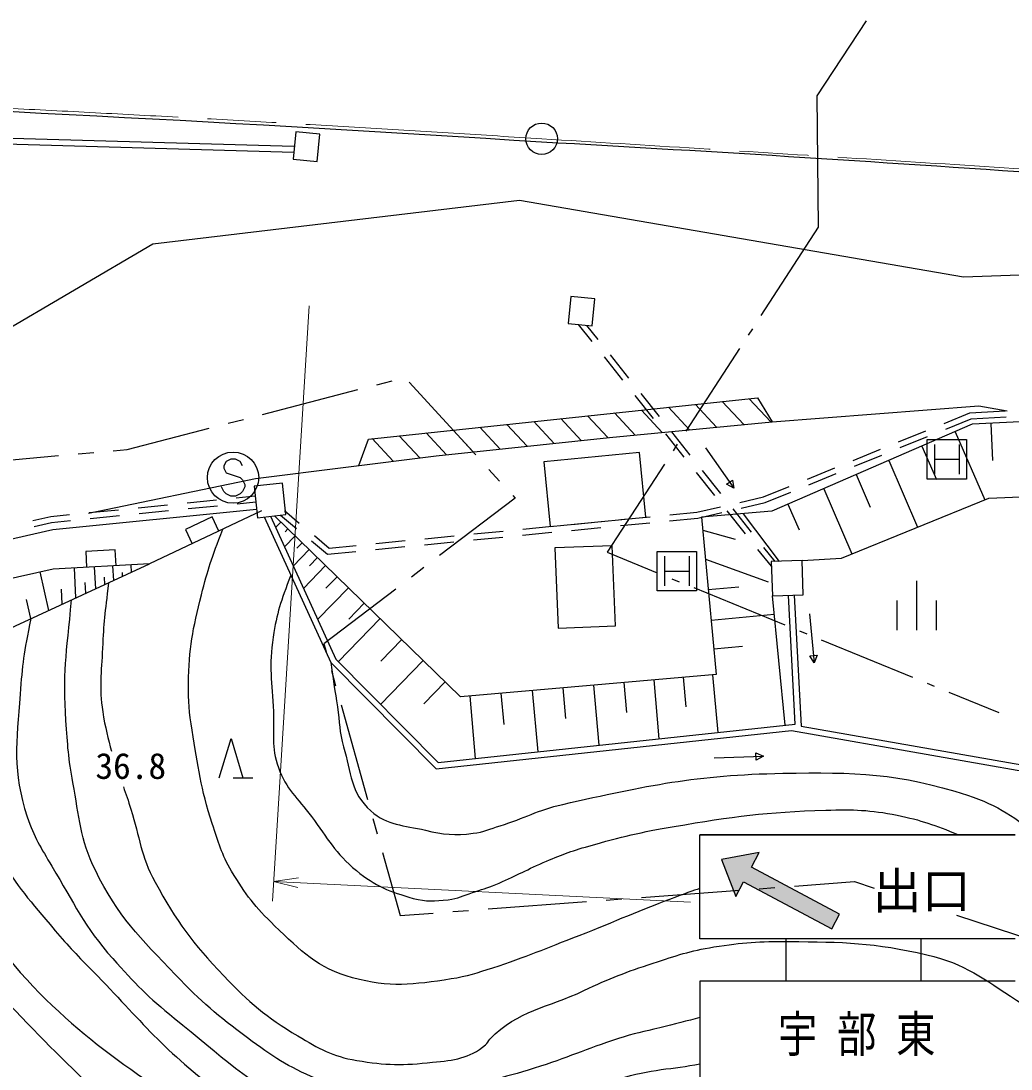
# Model space of a CAD drawing. Units: millimetres, scale not verified. Extents: x 40000 to 680000, y 20000 to 380000.
# Drawn here: x 346574 to 396845, y 251648 to 304862 of the extents above; entities that cross this region are included whole.
import ezdxf
from ezdxf.enums import TextEntityAlignment as Align

# ---------------------------------------------------------------- set-up
doc = ezdxf.new("R2010")
doc.units = ezdxf.units.MM
doc.header["$LTSCALE"] = 1000
doc.linetypes.add('CHAIN', pattern=[18.5, 12, -1.5, 3.5, -1.5])
for name, color, linetype, lineweight in [('M-BGD', 7, 'Continuous', 25), ('M-BGD-HTXT', 7, 'Continuous', 13), ('M-BMK', 2, 'CHAIN', 13), ('M-BMK-ROW', 30, 'Continuous', 25), ('M-BMK-SRVR', 3, 'Continuous', 25), ('M-STR-STRC', 7, 'Continuous', 25)]:
    doc.layers.add(name, color=color, linetype=linetype, lineweight=lineweight)
doc.styles.add('ＭＳ ゴシック', font='')
doc.styles.get('ＭＳ ゴシック').set_extended_font_data('MS Gothic')

msp = doc.modelspace()

# ---------------------------------------------------------------- hatches: boundary and pattern name
at = {"layer": 'M-STR-STRC'}
msp.add_hatch(color=256, dxfattribs=at).paths.add_polyline_path([(387742, 258763), (388141, 259509), (383663, 261901), (384062, 262648), (382141, 262280), (382866, 260409), (383264, 261155)])

# ---------------------------------------------------------------- linework, layer by layer
at = {"layer": 'M-BGD'}
for p, q in [((389482, 304862), (386978, 301067)), ((386978, 301067), (387054, 294385)), ((387054, 294385), (384148, 289909)), ((375576, 288587), (374891, 289446)), ((375879, 288688), (375308, 289404)), ((383712, 289238), (383494, 288903)), ((377438, 286733), (376503, 287906)), ((383059, 288232), (380336, 284038)), ((377135, 286632), (376200, 287805)), ((378694, 284678), (377759, 285850)), ((378997, 284779), (378062, 285952)), ((380514, 284105), (379450, 285249)), ((381893, 284238), (380818, 285394)), ((383272, 284370), (382185, 285539)), ((384650, 284503), (383552, 285684)), ((376379, 283706), (375348, 284815)), ((377757, 283839), (376715, 284960)), ((379136, 283972), (378083, 285104)), ((393452, 284432), (394755, 284963)), ((394755, 284963), (396552, 285059)), ((394821, 284666), (396590, 284760)), ((370908, 283128), (369878, 284236)), ((372276, 283273), (371246, 284381)), ((373644, 283417), (372613, 284525)), ((375011, 283562), (373981, 284670)), ((393531, 284141), (394821, 284666)), ((395814, 284432), (395906, 282551)), ((364409, 283657), (365475, 282510)), ((366820, 282679), (365776, 283801)), ((368173, 282839), (367144, 283946)), ((369541, 282984), (368511, 284091)), ((380253, 282723), (379317, 283896)), ((380556, 282824), (379620, 283997)), ((391137, 283490), (392526, 284055)), ((391215, 283198), (392604, 283763)), ((394010, 284009), (395510, 280554)), ((379900, 283367), (379682, 283032)), ((381326, 283183), (382762, 281137)), ((388821, 282547), (390211, 283113)), ((392321, 283276), (393055, 281588)), ((392585, 281606), (392585, 283606)), ((392585, 283606), (394585, 283606)), ((392960, 283356), (392960, 281856)), ((394210, 283356), (394210, 281856)), ((394585, 283606), (394585, 281606)), ((388900, 282255), (390289, 282821)), ((392960, 282606), (394210, 282606)), ((379246, 282361), (376340, 277886)), ((382115, 280870), (381179, 282043)), ((386506, 281604), (387895, 282170)), ((390633, 282543), (392099, 279167)), ((381812, 280769), (380876, 281941)), ((382393, 281336), (382700, 281551)), ((382700, 281551), (382762, 281137)), ((386584, 281312), (387974, 281878)), ((388984, 281827), (389700, 280177)), ((394585, 281606), (392585, 281606)), ((382762, 281137), (382393, 281336)), ((384277, 280696), (385580, 281227)), ((387334, 281110), (388767, 277811)), ((356509, 280533), (355016, 280382)), ((358466, 280730), (357504, 280633)), ((383069, 280421), (384277, 280696)), ((384367, 280409), (385658, 280935)), ((351534, 280032), (350041, 279881)), ((354021, 280282), (352529, 280132)), ((354061, 279985), (352569, 279834)), ((356549, 280235), (355056, 280085)), ((358498, 280432), (357544, 280336)), ((358784, 279990), (358785, 279987)), ((359951, 280000), (360707, 279370)), ((379521, 279789), (380886, 279922)), ((380886, 279922), (382094, 280198)), ((380935, 279625), (382164, 279906)), ((383370, 278814), (382435, 279987)), ((383673, 278915), (382738, 280088)), ((383138, 280129), (384367, 280409)), ((385519, 280322), (386081, 279027)), ((348084, 279684), (347174, 279478)), ((348132, 279387), (347238, 279185)), ((349046, 279781), (348084, 279684)), ((349087, 279483), (348132, 279387)), ((351574, 279734), (350082, 279584)), ((356277, 279684), (354921, 279042)), ((356619, 278961), (356277, 279684)), ((359773, 279418), (359503, 279140)), ((359759, 279770), (360563, 279100)), ((374544, 279303), (376037, 279448)), ((377009, 279242), (378502, 279388)), ((377033, 279546), (378525, 279691)), ((379497, 279485), (380935, 279625)), ((383247, 279846), (385076, 277424)), ((354921, 279042), (355264, 278319)), ((360132, 279069), (359996, 278930)), ((369568, 278817), (371061, 278962)), ((372032, 278756), (373525, 278902)), ((372056, 279060), (373549, 279205)), ((374521, 278999), (376014, 279145)), ((381202, 279001), (382836, 278546)), ((360490, 278721), (359949, 278164)), ((360849, 278372), (360578, 278094)), ((361331, 278460), (362135, 277789)), ((361475, 278730), (362231, 278100)), ((364592, 278331), (366085, 278477)), ((367056, 278270), (368549, 278416)), ((367080, 278574), (368573, 278720)), ((369544, 278513), (371037, 278659)), ((351363, 278003), (349865, 277924)), ((349865, 277924), (349907, 277125)), ((351405, 277204), (351363, 278003)), ((361207, 278024), (360395, 277188)), ((362135, 277789), (363573, 277930)), ((362231, 278100), (363596, 278234)), ((364568, 278027), (366061, 278173)), ((376340, 277886), (378882, 276846)), ((378876, 275930), (378876, 277930)), ((378876, 277930), (380876, 277930)), ((380876, 277930), (380876, 275930)), ((384679, 277173), (383994, 278032)), ((384868, 277417), (384297, 278134)), ((352190, 276875), (352170, 277245)), ((361625, 277618), (361219, 277200)), ((379251, 277680), (379251, 276180)), ((380501, 277680), (380501, 276180)), ((381334, 277543), (384516, 276393)), ((347983, 274935), (347543, 276885)), ((349365, 275572), (349285, 277092)), ((350374, 276037), (350315, 277147)), ((351282, 276456), (351243, 277196)), ((351736, 276666), (351726, 276851)), ((362042, 277211), (360915, 276052)), ((379251, 276930), (380501, 276930)), ((349869, 275805), (349840, 276359)), ((350828, 276247), (350808, 276617)), ((362622, 276647), (362058, 276068)), ((379622, 276543), (379992, 276392)), ((392046, 276429), (392046, 273929)), ((348674, 275253), (348634, 276014)), ((363202, 276084), (361636, 274473)), ((380876, 275930), (378876, 275930)), ((380733, 276089), (385360, 274196)), ((381475, 275995), (383023, 276135)), ((385371, 269110), (384727, 275670)), ((347075, 274516), (346855, 275491)), ((364007, 275301), (363224, 274495)), ((391046, 275429), (391046, 273929)), ((393046, 275429), (393046, 273929)), ((381615, 274447), (384819, 274737)), ((386609, 274756), (386851, 272268)), ((364812, 274518), (362686, 272331)), ((386101, 273893), (386471, 273742)), ((365906, 273454), (364843, 272361)), ((381748, 272981), (383213, 273114)), ((387212, 273439), (391839, 271546)), ((386628, 272623), (387002, 272659)), ((386851, 272268), (386628, 272623)), ((387002, 272659), (386851, 272268)), ((366999, 272391), (364832, 270162)), ((378704, 271408), (378967, 268417)), ((380200, 271540), (380331, 270044)), ((381695, 271671), (381953, 268740)), ((368114, 271307), (367030, 270193)), ((372536, 270866), (372810, 267751)), ((374094, 271003), (374231, 269445)), ((375652, 271140), (375920, 268087)), ((377178, 271274), (377312, 269748)), ((392580, 271243), (392950, 271092)), ((369357, 270586), (369637, 267407)), ((370947, 270726), (371087, 269137)), ((393691, 270789), (396232, 269750)), ((356645, 266437), (357245, 268437)), ((357245, 268437), (357845, 266437)), ((383887, 267711), (384269, 267538)), ((383902, 267336), (383887, 267711)), ((381771, 267442), (384269, 267538)), ((384269, 267538), (383902, 267336)), ((357345, 266437), (358345, 266437))]:
    msp.add_line(p, q, dxfattribs=at)
for points in [[(360429, 298486), (322239, 299578), (307409, 291622)], [(360421, 298186), (322310, 299276), (307551, 291357)], [(345305, 288870), (353274, 293551), (371887, 295758), (394439, 291865), (416186, 292655), (423798, 292511), (426345, 292402)], [(350005, 279877), (358479, 281629), (367654, 282784), (376455, 283714), (384710, 284509), (395209, 285322), (396642, 285063)], [(436403, 285198), (425416, 285518), (414315, 285342), (394878, 284386), (384702, 279968), (381126, 279669), (381865, 271686), (368897, 270546), (359446, 279736)], [(363733, 282291), (364225, 283637), (383968, 285728), (384710, 284509)], [(386233, 277461), (388236, 277595), (395715, 280637), (409794, 281224), (422026, 281117), (428681, 282701), (436403, 285198)], [(358538, 280063), (348192, 279020), (338151, 276748), (328715, 273710), (320203, 269417), (310802, 263252)], [(358785, 279987), (353098, 277294), (348214, 277036), (338617, 274873), (329322, 271667), (320980, 267640), (312007, 261693)], [(358925, 279680), (362306, 272288), (367648, 266890), (385705, 268845), (399948, 266333)], [(359240, 279714), (362556, 272462), (367759, 267204), (385884, 269166), (385541, 275690)], [(286305, 231045), (287314, 232273), (288839, 236643), (289827, 239924), (295367, 244238), (300576, 247239), (307821, 254584), (314594, 260452), (321405, 264669), (329797, 268948), (337369, 271592), (341661, 272392), (344013, 273104), (353098, 277294)], [(385841, 275706), (386190, 269064), (400000, 266629)]]:
    msp.add_lwpolyline(points, dxfattribs=at)
for points in [[(360387, 297850), (361612, 297728), (361750, 299108), (360526, 299231)], [(374357, 289499), (375582, 289377), (375720, 290757), (374495, 290880)], [(373444, 279195), (378305, 279670), (377984, 282958), (373123, 282483)], [(358583, 279643), (360028, 279799), (359857, 281390), (358412, 281235)], [(376755, 274153), (376598, 278217), (373689, 278104), (373847, 274040)], [(384727, 275670), (386288, 275720), (386233, 277461), (384672, 277411)]]:
    msp.add_lwpolyline(points, close=True, dxfattribs=at)
for centre, radius, start, end in [((252675, -1568001), 1870583, 86.31178, 89.08262), ((284225, -1320465), 1621605, 84.96764, 86.86159)]:
    msp.add_arc(centre, radius, start, end, dxfattribs=at)
for points, knots in [([(381048, 260815), (380680, 260698), (380328, 260565), (379864, 260395), (377901, 259677), (376843, 259168), (374893, 258414), (373190, 257755), (372251, 257339), (370515, 256772), (369709, 256509), (369254, 256346), (368416, 256220), (366484, 255928), (365297, 255762), (363413, 256283), (361621, 256778), (360799, 257642), (359455, 258926), (358460, 259876), (357976, 260509), (357272, 261691), (356750, 262569), (356614, 263146), (356290, 264114), (355690, 265911), (355576, 266986), (355261, 268854), (355106, 269768), (355078, 270294), (355084, 271221), (355096, 272999), (355302, 274003), (355738, 275727), (356073, 277054), (356238, 277547), (356824, 279058)], [0, 0, 0, 0, 1, 1, 1, 2, 2, 2, 3, 3, 3, 4, 4, 4, 5, 5, 5, 6, 6, 6, 7, 7, 7, 8, 8, 8, 9, 9, 9, 10, 10, 10, 11, 11, 11, 12, 12, 12, 12]), ([(360277, 276725), (359749, 275355), (359573, 274841), (359377, 273577), (359150, 272123), (359316, 271279), (359389, 269810), (359444, 268692), (359265, 268008), (359646, 266957), (360045, 265857), (360616, 265407), (361319, 264471), (362158, 263355), (362526, 262608), (363607, 261723), (364578, 260927), (365287, 260653), (366496, 260315), (367163, 260128), (367578, 260181), (368266, 260247), (368767, 260296), (369024, 260455), (369503, 260610), (369968, 260760), (370231, 260838), (370684, 261021), (371643, 261410), (372138, 261722), (373089, 262129), (373973, 262507), (374479, 262703), (375404, 262968), (377076, 263447), (378030, 263673), (379745, 263964), (382725, 264470), (384418, 264708), (387439, 264793), (388857, 264832), (389670, 264813), (391061, 264535), (392299, 264288), (392971, 264030), (394144, 263561), (394161, 263554), (394177, 263548), (394194, 263541)], [0, 0, 0, 0, 1, 1, 1, 2, 2, 2, 3, 3, 3, 4, 4, 4, 5, 5, 5, 6, 6, 6, 7, 7, 7, 8, 8, 8, 9, 9, 9, 10, 10, 10, 11, 11, 11, 12, 12, 12, 13, 13, 13, 14, 14, 14, 15, 15, 15, 16, 16, 16, 16]), ([(351021, 276336), (350829, 274769), (350772, 274317), (350716, 273017), (350662, 271759), (350530, 271037), (350725, 269793), (350847, 269014), (351000, 268380), (351177, 267782)], [0, 0, 0, 0, 1, 1, 1, 2, 2, 2, 3, 3, 3, 3]), ([(381048, 254257), (380420, 254097), (379753, 253926), (379009, 253744), (378186, 253542), (377716, 253454), (376910, 253192), (375229, 252645), (374326, 252222), (372640, 251693), (371752, 251415), (371249, 251277), (370346, 251052), (369990, 250964), (369787, 250930), (369428, 250856), (368409, 250646), (367845, 250470), (366809, 250359), (366152, 250288), (365779, 250420), (365124, 250505), (363726, 250688), (362872, 250607), (361575, 251157), (360115, 251777), (359354, 252280), (358082, 253226), (356560, 254358), (355733, 255048), (354429, 256424), (352630, 258325), (351489, 259384), (350351, 261740), (349570, 263355), (349541, 264426), (349211, 266189), (348983, 267407), (348941, 268106), (348858, 269342), (348699, 271734), (348870, 272636), (349148, 275472)], [0, 0, 0, 0, 1, 1, 1, 2, 2, 2, 3, 3, 3, 4, 4, 4, 5, 5, 5, 6, 6, 6, 7, 7, 7, 8, 8, 8, 9, 9, 9, 10, 10, 10, 11, 11, 11, 12, 12, 12, 13, 13, 13, 14, 14, 14, 14]), ([(347075, 274516), (346713, 272774), (346643, 272187), (346529, 270677), (346346, 268249), (346124, 266763), (346895, 264454), (347242, 263414), (347582, 262882), (348145, 261941), (349271, 260059), (349778, 258891), (351239, 257255), (352367, 255991), (353028, 255292), (354354, 254237), (356794, 252295), (358051, 250941), (360891, 249652), (362484, 248929), (363424, 248391), (365174, 248336), (367055, 248276), (368096, 248658), (369945, 249008), (371461, 249295), (372314, 249468), (373784, 249934), (375044, 250333), (375685, 250742), (376942, 251148), (378526, 251659), (379680, 251632), (381048, 251918)], [0, 0, 0, 0, 1, 1, 1, 2, 2, 2, 3, 3, 3, 4, 4, 4, 5, 5, 5, 6, 6, 6, 7, 7, 7, 8, 8, 8, 9, 9, 9, 10, 10, 10, 11, 11, 11, 11]), ([(344500, 273328), (344024, 270577), (343720, 269450), (344102, 267005), (344372, 265275), (344517, 264240), (345349, 262699), (346202, 261120), (346897, 260357), (348050, 258982), (348783, 258109), (349217, 257638), (350019, 256827), (352498, 254318), (353694, 252665), (356535, 250575), (358841, 248878), (360276, 248068), (362930, 246995), (363979, 246571), (364600, 246351), (365726, 246237), (367257, 246081), (368136, 246284), (369654, 246534), (375002, 247418), (377826, 248766), (383162, 249720), (385113, 250068), (386225, 250431), (388202, 250302), (389111, 250243), (389630, 250097), (390461, 249724), (391077, 249448), (391607, 249158), (392082, 248848)], [0, 0, 0, 0, 1, 1, 1, 2, 2, 2, 3, 3, 3, 4, 4, 4, 5, 5, 5, 6, 6, 6, 7, 7, 7, 8, 8, 8, 9, 9, 9, 10, 10, 10, 11, 11, 11, 12, 12, 12, 12]), ([(362306, 272288), (362467, 271190), (362508, 270913), (362642, 270031), (362762, 269242), (362728, 268776), (362955, 268011), (363349, 266688), (363298, 265668), (364336, 264759), (365200, 264001), (365990, 264037), (367109, 263774), (368032, 263556), (368592, 263496), (369533, 263616), (370085, 263686), (370373, 263835), (370905, 263998), (372158, 264383), (372801, 264798), (374081, 265086), (378380, 266054), (380847, 266582), (385254, 266663), (388942, 266731), (391122, 266686), (394632, 265551), (396243, 265029), (397031, 264399), (398393, 263392), (399373, 262668), (400034, 262009), (400685, 261309)], [0, 0, 0, 0, 1, 1, 1, 2, 2, 2, 3, 3, 3, 4, 4, 4, 5, 5, 5, 6, 6, 6, 7, 7, 7, 8, 8, 8, 9, 9, 9, 10, 10, 10, 11, 11, 11, 11]), ([(340751, 270554), (340854, 268521), (340881, 267762), (341379, 266062), (341851, 264449), (342462, 263674), (343125, 262129), (343286, 261754), (343336, 261526), (343517, 261160), (344207, 259767), (344554, 258935), (345538, 257732), (349154, 253308), (352126, 251676), (356836, 248440), (359775, 246421), (361420, 245145), (364771, 243925), (365776, 243559), (366428, 243644), (367497, 243669), (368338, 243689), (368799, 243843), (369631, 243970), (372422, 244397), (374026, 244440), (376770, 245105), (377499, 245281), (377880, 245491), (378618, 245621), (379890, 245846), (380628, 245900), (381918, 245831), (384718, 245680), (386346, 245560), (388999, 244652)], [0, 0, 0, 0, 1, 1, 1, 2, 2, 2, 3, 3, 3, 4, 4, 4, 5, 5, 5, 6, 6, 6, 7, 7, 7, 8, 8, 8, 9, 9, 9, 10, 10, 10, 11, 11, 11, 12, 12, 12, 12]), ([(337935, 269363), (338317, 268122), (338427, 267771), (338808, 266774), (339210, 265720), (339459, 265137), (339954, 264124), (340743, 262508), (341220, 261618), (342135, 260069), (342800, 258943), (343148, 258290), (343941, 257250), (344549, 256453), (344932, 256038), (345623, 255311), (347500, 253337), (348558, 252233), (350545, 250371), (351161, 249794), (351531, 249499), (352156, 248933), (352678, 248460), (352908, 248119), (353481, 247711), (356784, 245362), (358677, 243996), (362420, 242441), (362805, 242281), (363163, 242132), (363506, 241995)], [0, 0, 0, 0, 1, 1, 1, 2, 2, 2, 3, 3, 3, 4, 4, 4, 5, 5, 5, 6, 6, 6, 7, 7, 7, 8, 8, 8, 9, 9, 9, 10, 10, 10, 10]), ([(334641, 267971), (335462, 266083), (335669, 265601), (336346, 264090), (336821, 263031), (337045, 262418), (337573, 261384), (338480, 259608), (338952, 258573), (340139, 256970), (342633, 253602), (344350, 251926), (347512, 249175), (349712, 247261), (351174, 246478), (353528, 244758), (355191, 243544), (355948, 242577), (357792, 241660), (360312, 240407), (361760, 239544), (364548, 239156), (366386, 238899), (367450, 238898), (369299, 239057), (373642, 239431), (376021, 240149), (380366, 240490), (380918, 240533), (381232, 240492), (381783, 240433), (383063, 240296), (383767, 240054), (384973, 239603), (385929, 239245), (386418, 238895), (387212, 238254), (387955, 237654), (388523, 237241), (388990, 236604)], [0, 0, 0, 0, 1, 1, 1, 2, 2, 2, 3, 3, 3, 4, 4, 4, 5, 5, 5, 6, 6, 6, 7, 7, 7, 8, 8, 8, 9, 9, 9, 10, 10, 10, 11, 11, 11, 12, 12, 12, 13, 13, 13, 13]), ([(331248, 266154), (331634, 265462), (331735, 265268), (332025, 264688), (332461, 263817), (332635, 263296), (333044, 262412), (333487, 261455), (333701, 260900), (334209, 259976), (334518, 259411), (334693, 259094), (335049, 258558), (336138, 256913), (336752, 255981), (338054, 254500), (340469, 251751), (342160, 250525), (344964, 248175), (346946, 246515), (348160, 245715), (350213, 244144), (351414, 243225), (351949, 242492), (353291, 241794), (357036, 239845), (359156, 238645), (363236, 237562), (364584, 237204), (365373, 237049), (366767, 237036), (367758, 237026), (368292, 237301), (369278, 237390), (371518, 237592), (372792, 237268), (375035, 237433), (376368, 237531), (377088, 237888), (378425, 237911), (378989, 237921), (379304, 237836), (379859, 237729), (381361, 237441), (382332, 237440), (383605, 236593), (384715, 235854), (385170, 235144), (385770, 233953), (386002, 233491), (386028, 233167), (386005, 232652), (385958, 231616), (385453, 231120), (384933, 230223)], [0, 0, 0, 0, 1, 1, 1, 2, 2, 2, 3, 3, 3, 4, 4, 4, 5, 5, 5, 6, 6, 6, 7, 7, 7, 8, 8, 8, 9, 9, 9, 10, 10, 10, 11, 11, 11, 12, 12, 12, 13, 13, 13, 14, 14, 14, 15, 15, 15, 16, 16, 16, 17, 17, 17, 18, 18, 18, 18]), ([(351776, 265982), (351897, 265630), (352024, 265256), (352155, 264841), (352612, 263389), (352651, 262478), (353380, 261143), (354484, 259119), (355279, 258053), (356868, 256384), (358173, 255014), (359004, 254300), (360628, 253329), (361714, 252679), (362373, 252301), (363621, 252086), (365105, 251830), (365978, 251833), (367476, 251990), (368577, 252105), (369316, 252173), (370167, 252881), (370275, 252971), (370285, 253068), (370383, 253168), (371856, 254663), (373259, 254739), (375157, 255634), (376494, 256264), (377270, 256568), (378675, 257026), (379860, 257413), (380529, 257651), (381760, 257845), (383231, 258078), (384073, 258137), (385562, 258125), (388313, 258103), (389893, 258073), (392573, 257449), (394513, 256997), (395451, 256229), (397123, 255146), (398602, 254188), (399669, 253376), (400685, 252427)], [0, 0, 0, 0, 1, 1, 1, 2, 2, 2, 3, 3, 3, 4, 4, 4, 5, 5, 5, 6, 6, 6, 7, 7, 7, 8, 8, 8, 9, 9, 9, 10, 10, 10, 11, 11, 11, 12, 12, 12, 13, 13, 13, 14, 14, 14, 15, 15, 15, 15]), ([(327545, 263646), (328759, 261458), (329075, 260885), (330101, 259140), (331056, 257515), (331444, 256499), (332604, 255012), (334150, 253027), (335176, 252020), (337096, 250395), (338971, 248808), (340195, 248141), (342176, 246690), (344546, 244954), (345752, 243803), (348235, 242234), (350864, 240571), (352417, 239765), (355186, 238348), (356457, 237697), (357103, 237138), (358482, 236764), (361097, 236055), (362604, 235648), (365312, 235550), (366804, 235496), (367639, 235697), (369132, 235704), (371453, 235716), (372775, 235758), (375067, 235389), (376820, 235107), (377928, 235115), (379458, 234215), (380338, 233698), (380982, 233379), (381374, 232436), (381677, 231706), (381722, 231164), (381643, 230459)], [0, 0, 0, 0, 1, 1, 1, 2, 2, 2, 3, 3, 3, 4, 4, 4, 5, 5, 5, 6, 6, 6, 7, 7, 7, 8, 8, 8, 9, 9, 9, 10, 10, 10, 11, 11, 11, 12, 12, 12, 13, 13, 13, 13])]:
    msp.add_open_spline(points, degree=3, knots=knots, dxfattribs=at)
at = {"layer": 'M-BGD-HTXT'}
for p, q in [((361212, 290402), (359343, 260178)), ((359404, 261171), (360665, 261359)), ((359404, 261171), (380568, 260117)), ((359404, 261171), (360640, 260859))]:
    msp.add_line(p, q, dxfattribs=at)
at = {"layer": 'M-BMK'}
for centre, radius, start, end in [((252675, -1568001), 1870754, 86.31178, 90.70653), ((-206570, -9155149), 9471777, 86.10428, 86.49183)]:
    msp.add_arc(centre, radius, start, end, dxfattribs=at)
at = {"layer": 'M-BMK-ROW'}
for p, q in [((364640, 286394), (365415, 286595)), ((366286, 286519), (369662, 282831)), ((358833, 284886), (363673, 286143)), ((351974, 283104), (356123, 284182)), ((357091, 284433), (357865, 284634)), ((351264, 283041), (351974, 283104)), ((343494, 282348), (348475, 282792)), ((349471, 282881), (350268, 282952)), ((370337, 282093), (370877, 281503)), ((371669, 280638), (367828, 277714)), ((371553, 280766), (371669, 280638)), ((367033, 277108), (366396, 276624)), ((365600, 276018), (361954, 273242)), ((361954, 273242), (362067, 272840)), ((362337, 271878), (362553, 271107)), ((362824, 270145), (364175, 265331)), ((364446, 264368), (364662, 263598)), ((364932, 262635), (365829, 259441)), ((384060, 260806), (384858, 260866)), ((385855, 260941), (388902, 261169)), ((388902, 261169), (389899, 260839)), ((376282, 260224), (377080, 260284)), ((378077, 260358), (383063, 260732)), ((368504, 259642), (369302, 259701)), ((370299, 259776), (375285, 260149)), ((365829, 259441), (367507, 259567)), ((394078, 259459), (398155, 258113))]:
    msp.add_line(p, q, dxfattribs=at)
at = {"layer": 'M-BMK-SRVR'}
msp.add_circle((373015, 298879), 800, dxfattribs=at)
at = {"layer": 'M-STR-STRC'}
for p, q in [((357226, 282621), (356989, 282503)), ((357462, 282621), (357226, 282621)), ((357698, 282503), (357462, 282621)), ((356989, 282503), (356871, 282267)), ((356871, 282267), (356871, 282149)), ((356871, 282149), (356989, 281912)), ((357817, 282267), (357698, 282503)), ((356989, 281912), (357698, 281676)), ((357698, 281676), (357817, 281558)), ((357817, 281558), (357935, 281321)), ((356871, 280967), (356753, 281203)), ((357935, 281203), (357817, 280967)), ((357935, 281321), (357935, 281203)), ((356989, 280849), (356871, 280967)), ((357226, 280731), (356989, 280849)), ((357462, 280731), (357226, 280731)), ((357698, 280849), (357462, 280731)), ((357817, 280967), (357698, 280849)), ((397048, 263541), (381048, 263541)), ((381048, 263541), (397048, 263541)), ((381048, 258262), (381048, 263541)), ((384062, 262648), (382141, 262280)), ((383663, 261901), (384062, 262648)), ((382141, 262280), (382866, 260409)), ((388141, 259509), (383663, 261901)), ((382866, 260409), (383264, 261155)), ((383264, 261155), (387742, 258763)), ((387742, 258763), (388141, 259509)), ((397048, 258262), (381048, 258262)), ((385415, 258262), (385415, 256118)), ((392259, 258262), (392259, 256118)), ((381048, 256118), (381048, 251152)), ((397048, 256118), (381048, 256118))]:
    msp.add_line(p, q, dxfattribs=at)
msp.add_circle((357344, 281676), 1300, dxfattribs=at)

# ---------------------------------------------------------------- texts
at = {"layer": 'M-BGD', "style": 'ＭＳ ゴシック'}
msp.add_text('36.8', height=1320, dxfattribs=at).set_placement((350354, 265982), align=Align.BOTTOM_LEFT)
at = {"layer": 'M-STR-STRC', "style": 'ＭＳ ゴシック'}
msp.add_text('出口', height=1833, dxfattribs=at).set_placement((392306, 260709), align=Align.MIDDLE_CENTER)
at = {"layer": 'M-STR-STRC', "insert": (385010, 252307), "char_height": 1833, "attachment_point": 7, "style": 'ＭＳ ゴシック'}
msp.add_mtext('\\T1.5;\\W0.8;宇部東', dxfattribs=at)

doc.saveas('drawing.dxf')
